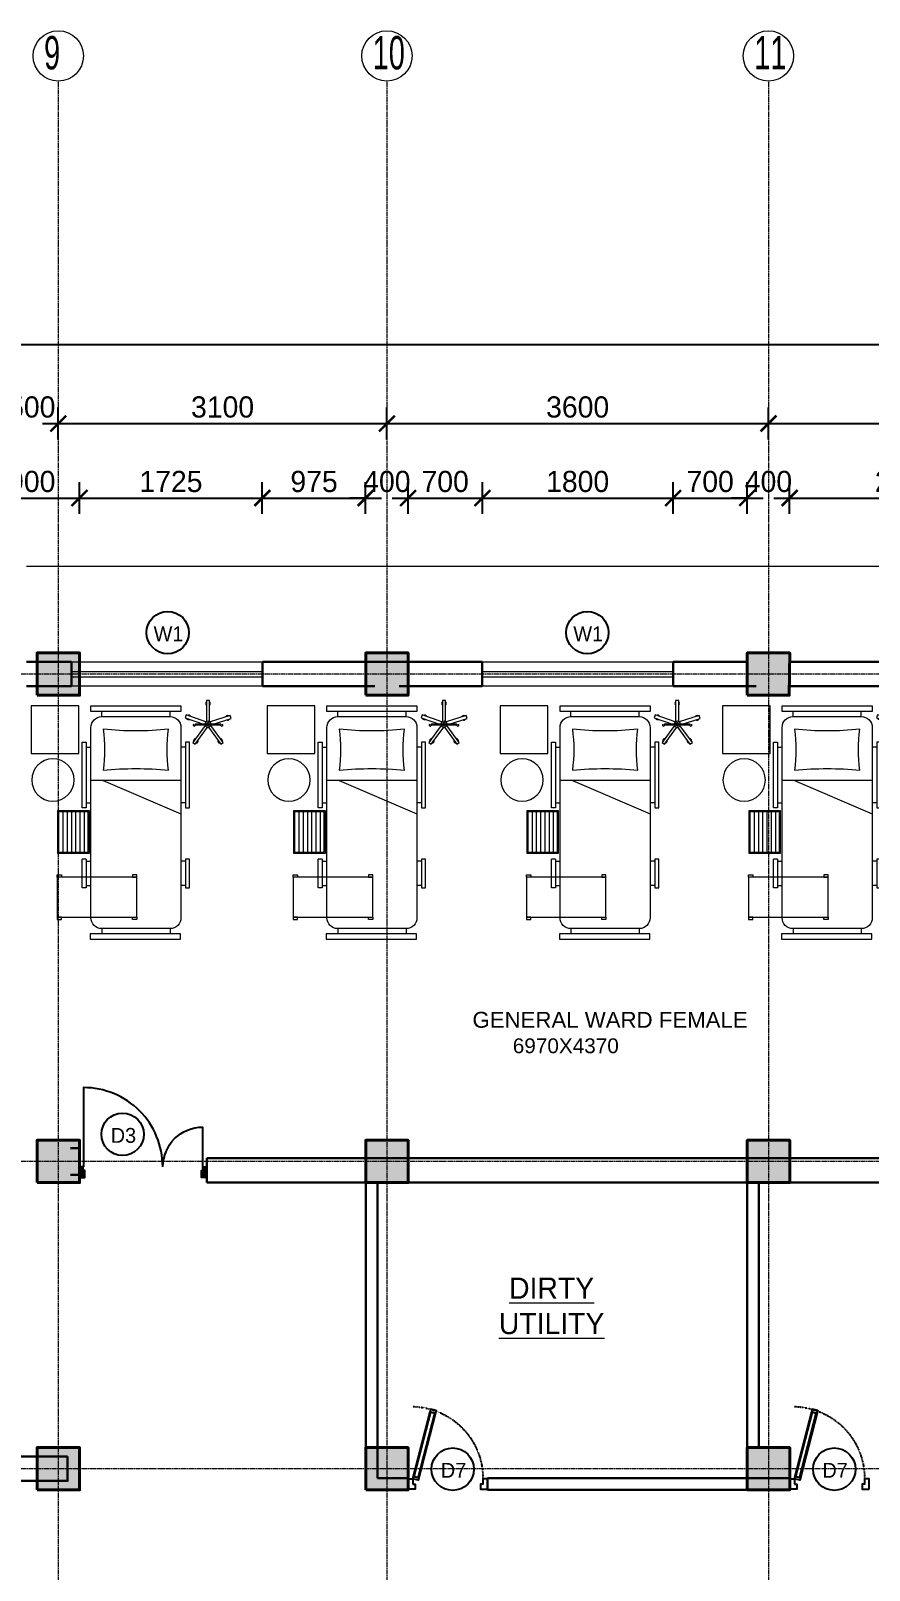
# Model space of a CAD drawing. Header units: inches. Extents: x -3071 to 2014935, y -37057 to 549694.
# Drawn here: x 1472790 to 1480699, y 364569 to 379097 of the extents above; entities that cross this region are included whole.
import ezdxf
from ezdxf.enums import TextEntityAlignment as Align

# ---------------------------------------------------------------- set-up
doc = ezdxf.new("R2010")
doc.units = ezdxf.units.IN
doc.header["$MEASUREMENT"] = 0
for name, pattern in [('ACAD_ISO08W100', [36, 24, -3, 6, -3]), ('DASHED', [0.75, 0.5, -0.25]), ('TRAZOS1', [0.15, 0.1, -0.05])]:
    doc.linetypes.add(name, pattern=pattern)
for name, color, linetype, lineweight in [('001-Archi- Loose Furniture', 13, 'Continuous', 0), ('001-Archi-Opening Tags', 14, 'Continuous', 25), ('001-Archi-Text', 180, 'Continuous', 18), ('002-Archi- Opening', 90, 'Continuous', 25), ('A .4 col', 5, 'Continuous', 40), ('A 0.13 dw', 3, 'Continuous', 13), ('A 0.13 IND DIM', 240, 'Continuous', 13), ('cen', 50, 'ACAD_ISO08W100', 5), ('dotted line', 1, 'DASHED', 9), ('Grid Tag', 6, 'Continuous', 20), ('p1 walls stone outline', 4, 'Continuous', 30), ('text', 7, 'Continuous', 25), ('v1 windows', 152, 'Continuous', 20)]:
    doc.layers.add(name, color=color, linetype=linetype, lineweight=lineweight)
doc.styles.add('AERIAL', font='arial.ttf', dxfattribs={"height": 10})
doc.styles.add('Archi 100', font='GOTHIC.TTF', dxfattribs={"height": 200})
doc.styles.add('CG', font='GOTHIC.TTF', dxfattribs={"height": 40})
doc.styles.get("Standard").update_dxf_attribs({"font": 'GOTHIC.TTF'})
doc.dimstyles.new('Archi 100', dxfattribs={"dimtxt": 200, "dimasz": 150, "dimexe": 150, "dimexo": 300, "dimgap": 50, "dimtad": 1, "dimdec": 0, "dimrnd": 5, "dimzin": 0, "dimdsep": 46, "dimtxsty": 'Archi 100', "dimblk": 'ARCHTICK', "dimcen": 0.09, "dimdle": 150, "dimclrd": 256, "dimclre": 256, "dimclrt": 256, "dimadec": 0, "dimazin": 0, "dimtfac": 1, "dimtdec": 0, "dimtix": 1, "dimtofl": 0, "dimtmove": 0, "dimatfit": 3, "dimfxl": 150, "dimfxlon": 1, "dimtolj": 1, "dimtzin": 0, "dimlwd": -1, "dimlwe": -1, "dimarcsym": 0})

# ---------------------------------------------------------------- blocks, each defined once
blk = doc.blocks.new('W2')
at = {"layer": 'A 0.13 dw'}
for points in [[(143910, 195589), (143910, 195359), (142110, 195359), (142110, 195589)], [(142110, 195446), (143910, 195446), (143910, 195496), (142110, 195496)]]:
    blk.add_lwpolyline(points, close=True, dxfattribs=at)
blk = doc.blocks.new('window tag')
blk.add_circle((0, 0), 200)
at = {"style": 'Archi 100', "flags": 1}
for tag, p in [('WIDTH', (15, 174.5)), ('HEIGHT', (-4.5, -348.5))]:
    blk.add_attdef(tag, p, '', height=200, dxfattribs=at)
at = {"style": 'Archi 100'}
blk.add_attdef('SYMBOL', text='', height=200, dxfattribs=at).set_placement((8, -10.5), align=Align.MIDDLE_CENTER)
blk = doc.blocks.new('MA-47')
for p, q in [((-0.1, 0.01), (-0.1, 0.39)), ((-0.06, 0.01), (-0.06, 0.39)), ((-0.02, 0.01), (-0.02, 0.39)), ((0.02, 0.01), (0.02, 0.39)), ((0.06, 0.01), (0.06, 0.39)), ((0.1, 0.01), (0.1, 0.39))]:
    blk.add_line(p, q)
for points in [[(0.15, 0.4), (0.15, 0), (-0.15, 0), (-0.15, 0.4)], [(0.14, 0.39), (0.14, 0.01), (-0.14, 0.01), (-0.14, 0.39)]]:
    blk.add_lwpolyline(points, close=True)
blk = doc.blocks.new('bed for ward')
for p, q in [((425, 0), (-425, 0)), ((425, -52), (425, 0)), ((-425, 0), (-425, -52)), ((-425, -52), (425, -52)), ((-322, -102), (-322, -52)), ((322, -102), (-322, -102)), ((322, -102), (322, -52)), ((-425, -205), (-425, -1999)), ((425, -1999), (425, -205)), ((-507, -963), (-507, -343)), ((-507, -343), (-469, -343)), ((-469, -343), (-469, -963)), ((-469, -389), (-425, -389)), ((469, -389), (425, -389)), ((469, -343), (469, -963)), ((507, -343), (469, -343)), ((507, -963), (507, -343)), ((309, -705), (-425, -1019)), ((-425, -705), (425, -705)), ((-469, -963), (-507, -963)), ((-469, -917), (-425, -917)), ((469, -917), (425, -917)), ((469, -963), (507, -963)), ((-507, -1717), (-507, -1446)), ((-507, -1446), (-469, -1446)), ((-469, -1446), (-469, -1717)), ((469, -1446), (507, -1446)), ((469, -1446), (469, -1717)), ((507, -1717), (507, -1446)), ((-469, -1466), (-425, -1466)), ((469, -1466), (425, -1466)), ((-469, -1717), (-507, -1717)), ((-469, -1697), (-425, -1697)), ((469, -1697), (425, -1697)), ((469, -1717), (507, -1717)), ((-421, -2153), (430, -2153)), ((-421, -2203), (-421, -2153)), ((-322, -2102), (-322, -2153)), ((-322, -2102), (322, -2102)), ((322, -2102), (322, -2153)), ((430, -2153), (430, -2203)), ((430, -2203), (-421, -2203))]:
    blk.add_line(p, q)
for centre, radius, start, end in [((-322, -205), 103, 90, 180), ((322, -205), 103, 0, 90), ((-1661, -414), 1366, 351.8497, 8.1503), ((0, 2685), 2922, 263.9324, 276.0676), ((1661, -414), 1366, 171.8497, 188.1503), ((0, -3514), 2922, 83.9324, 96.0676), ((-322, -1999), 103, 180, 270), ((322, -1999), 103, 270, 0)]:
    blk.add_arc(centre, radius, start, end)
blk = doc.blocks.new('A$C61D660A5')
for p, q in [((0, 190), (0, 210)), ((0, 210), (40, 210)), ((0, -190), (0, 190)), ((0, 190), (749.5, 190)), ((40, 190), (0, 190)), ((40, 210), (40, 190)), ((749.5, 210), (709.5, 210)), ((709.5, 210), (709.5, 190)), ((709.5, 190), (749.5, 190)), ((749.5, 190), (749.5, 210)), ((749.5, 190), (749.5, -190)), ((749.5, -190), (0, -190)), ((0, -190), (0, -210)), ((40, -190), (0, -190)), ((0, -210), (40, -210)), ((40, -210), (40, -190)), ((709.5, -210), (709.5, -190)), ((709.5, -190), (749.5, -190)), ((749.5, -210), (709.5, -210)), ((749.5, -190), (749.5, -210))]:
    blk.add_line(p, q)
blk = doc.blocks.new('A$C4ED6536C')
blk.add_line((0.117, 0), (-0.189, 0))
for points in [[(-0.018, 0.031), (-0.018, 0.279), (-0.054, 0.279), (-0.054, 0.031)], [(-0.06, 0.027), (-0.294, 0.109), (-0.306, 0.075), (-0.091, 0)], [(0.023, 0), (0.236, 0.068), (0.225, 0.102), (-0.012, 0.027)], [(-0.069, -0.015), (-0.215, -0.215), (-0.186, -0.236), (-0.04, -0.036)], [(-0.032, -0.036), (0.114, -0.236), (0.143, -0.215), (-0.003, -0.015)]]:
    blk.add_lwpolyline(points)
blk.add_lwpolyline([(-0.207, 0, 2.414214), (-0.189, 0), (-0.189, -0.009), (0.117, -0.009), (0.117, 0, 2.414214), (0.135, 0)], format="xyb")
for centre, radius, start, end in [((-0.036, 0.243), 0.027, 131.7788, 228.1582), ((-0.036, 0.243), 0.027, 311.7788, 48.1582), ((-0.266, 0.08), 0.027, 202.5611, 298.9405), ((-0.266, 0.08), 0.027, 22.5611, 118.9405), ((-0.036, 0), 0.036, 360, 180), ((-0.036, 0), 0.018, 0, 180), ((0.196, 0.074), 0.027, 59.502, 155.8814), ((0.196, 0.074), 0.027, 239.502, 335.8814), ((-0.179, -0.197), 0.027, 95.7559, 192.1352), ((-0.036, 0), 0.036, 194.4775, 345.5225), ((-0.036, 0), 0.018, 210, 330), ((0.107, -0.197), 0.027, 347.937, 84.3164), ((-0.179, -0.197), 0.027, 275.7559, 12.1352), ((0.107, -0.197), 0.027, 167.937, 264.3164)]:
    blk.add_arc(centre, radius, start, end)
blk = doc.blocks.new('General ward bed')
blk.add_lwpolyline([(989, -450), (539, -450), (539, 0), (989, 0)], close=True)
blk.add_circle((783, -700), 200)
at = {"xscale": -800, "yscale": 800, "zscale": 800}
blk.add_blockref('A$C4ED6536C', (-709, -173), dxfattribs=at)
for name, p in [('bed for ward', (0, 0)), ('A$C61D660A5', (-8, -1806))]:
    blk.add_blockref(name, p)
at = {"xscale": 1000, "yscale": 1000, "zscale": 1000, "rotation": 180}
blk.add_blockref('MA-47', (589, -990), dxfattribs=at)
blk = doc.blocks.new('*U652')
at = {"ltscale": 100}
for points in [[(5, 50), (5, -50), (55, -50), (55, 15), (40, 15), (40, 50)], [(1195, 50), (1195, -50), (1145, -50), (1145, 15), (1160, 15), (1160, 50)]]:
    blk.add_hatch(color=256, dxfattribs=at).paths.add_polyline_path(points)
for points in [[(783, 50, 0.414214), (43, 790), (43, 50)], [(786, 50, -0.414214), (1157, 421), (1157, 50)]]:
    blk.add_lwpolyline(points, format="xyb", dxfattribs=at)
for points in [[(5, 50), (5, -50), (55, -50), (55, 15), (40, 15), (40, 50)], [(1195, 50), (1195, -50), (1145, -50), (1145, 15), (1160, 15), (1160, 50)]]:
    blk.add_lwpolyline(points, close=True)
blk = doc.blocks.new('ed 17')
for p, q in [((95, -116), (44, -130)), ((44, -130), (208, -761)), ((50, -152), (101, -138)), ((94, -140), (58, -150)), ((94, -140), (251, -750)), ((101, -138), (95, -116)), ((259, -748), (101, -138)), ((101, -138), (259, -748)), ((58, -150), (215, -759)), ((215, -759), (208, -761)), ((208, -761), (215, -788)), ((251, -750), (215, -759)), ((266, -774), (215, -788)), ((251, -750), (259, -748)), ((259, -748), (266, -774))]:
    blk.add_line(p, q)
for points in [[(44, -80), (67, -80), (67, -30), (0, -30), (0, -130), (44, -130), (208, -761), (215, -788), (266, -774), (259, -748), (101, -138), (101, -138), (95, -116), (44, -130)], [(58, -150), (215, -759), (251, -750), (94, -140)]]:
    blk.add_lwpolyline(points, close=True)
at = {"elevation": 0}
blk.add_lwpolyline([(750, -30), (750, -130), (706, -130), (706, -80), (683, -80), (683, -30)], close=True, dxfattribs=at)
at = {"linetype": 'TRAZOS1'}
blk.add_arc((28, -133), 678, 271.3504, 0.2643, dxfattribs=at)
blk = doc.blocks.new('grid')
at = {"layer": 'Grid Tag', "linetype": 'Continuous', "ltscale": 30}
blk.add_circle((51, 48), 264, dxfattribs=at)
blk.add_attdef('GRID', (-143, -93), '', height=200)
blk = doc.blocks.new('_ArchTick')
at = {"color": 0, "linetype": 'ByBlock', "const_width": 0.15}
blk.add_lwpolyline([(-0.5, -0.5), (0.5, 0.5)], dxfattribs=at)
blk = doc.blocks.new('*D1807')
at = {"transparency": 16777216}
for p, q in [((1472349, 374538), (1472349, 374838)), ((1473249, 374538), (1473249, 374838)), ((1472199, 374688), (1473399, 374688))]:
    blk.add_line(p, q, dxfattribs=at)
at = {"layer": 'Defpoints', "color": 0, "transparency": 16777216}
for p in [(1473249, 374688), (1472349, 373227), (1473249, 373227)]:
    blk.add_point(p, dxfattribs=at)
at = {"transparency": 16777216, "xscale": 150, "yscale": 150, "zscale": 150, "rotation": 180}
blk.add_blockref('_ArchTick', (1472349, 374688), dxfattribs=at)
at = {"transparency": 16777216, "xscale": 150, "yscale": 150, "zscale": 150}
blk.add_blockref('_ArchTick', (1473249, 374688), dxfattribs=at)
at = {"transparency": 16777216, "insert": (1472799, 374843), "char_height": 200, "attachment_point": 5, "style": 'Archi 100'}
blk.add_mtext('\\A1;900', dxfattribs=at)
blk = doc.blocks.new('*D1808')
at = {"transparency": 16777216}
for p, q in [((1473249, 374538), (1473249, 374838)), ((1474974, 374538), (1474974, 374838)), ((1473099, 374688), (1475124, 374688))]:
    blk.add_line(p, q, dxfattribs=at)
at = {"layer": 'Defpoints', "color": 0, "transparency": 16777216}
for p in [(1474974, 374688), (1473249, 373227), (1474974, 373142)]:
    blk.add_point(p, dxfattribs=at)
at = {"transparency": 16777216, "xscale": 150, "yscale": 150, "zscale": 150, "rotation": 180}
blk.add_blockref('_ArchTick', (1473249, 374688), dxfattribs=at)
at = {"transparency": 16777216, "xscale": 150, "yscale": 150, "zscale": 150}
blk.add_blockref('_ArchTick', (1474974, 374688), dxfattribs=at)
at = {"transparency": 16777216, "insert": (1474112, 374843), "char_height": 200, "attachment_point": 5, "style": 'Archi 100'}
blk.add_mtext('\\A1;1725', dxfattribs=at)
blk = doc.blocks.new('*D1809')
at = {"transparency": 16777216}
for p, q in [((1474974, 374538), (1474974, 374838)), ((1475949, 374538), (1475949, 374838)), ((1474824, 374688), (1476099, 374688))]:
    blk.add_line(p, q, dxfattribs=at)
at = {"layer": 'Defpoints', "color": 0, "transparency": 16777216}
for p in [(1475949, 374688), (1474974, 373142), (1475949, 373227)]:
    blk.add_point(p, dxfattribs=at)
at = {"transparency": 16777216, "xscale": 150, "yscale": 150, "zscale": 150, "rotation": 180}
blk.add_blockref('_ArchTick', (1474974, 374688), dxfattribs=at)
at = {"transparency": 16777216, "xscale": 150, "yscale": 150, "zscale": 150}
blk.add_blockref('_ArchTick', (1475949, 374688), dxfattribs=at)
at = {"transparency": 16777216, "insert": (1475462, 374843), "char_height": 200, "attachment_point": 5, "style": 'Archi 100'}
blk.add_mtext('\\A1;975', dxfattribs=at)
blk = doc.blocks.new('*D1810')
at = {"transparency": 16777216}
for p, q in [((1475949, 374538), (1475949, 374838)), ((1476349, 374538), (1476349, 374838)), ((1475949, 374688), (1475799, 374688)), ((1476349, 374688), (1476499, 374688))]:
    blk.add_line(p, q, dxfattribs=at)
at = {"layer": 'Defpoints', "color": 0, "transparency": 16777216}
for p in [(1476349, 374688), (1475949, 373227), (1476349, 373227)]:
    blk.add_point(p, dxfattribs=at)
at = {"transparency": 16777216, "xscale": 150, "yscale": 150, "zscale": 150}
blk.add_blockref('_ArchTick', (1475949, 374688), dxfattribs=at)
at = {"transparency": 16777216, "xscale": 150, "yscale": 150, "zscale": 150, "rotation": 180}
blk.add_blockref('_ArchTick', (1476349, 374688), dxfattribs=at)
at = {"transparency": 16777216, "insert": (1476149, 374843), "char_height": 200, "attachment_point": 5, "style": 'Archi 100'}
blk.add_mtext('\\A1;400', dxfattribs=at)
blk = doc.blocks.new('*D1811')
at = {"transparency": 16777216}
for p, q in [((1476349, 374538), (1476349, 374838)), ((1477050, 374538), (1477050, 374838)), ((1476199, 374688), (1477200, 374688))]:
    blk.add_line(p, q, dxfattribs=at)
at = {"layer": 'Defpoints', "color": 0, "transparency": 16777216}
for p in [(1477050, 374688), (1476349, 373227), (1477050, 373142)]:
    blk.add_point(p, dxfattribs=at)
at = {"transparency": 16777216, "xscale": 150, "yscale": 150, "zscale": 150, "rotation": 180}
blk.add_blockref('_ArchTick', (1476349, 374688), dxfattribs=at)
at = {"transparency": 16777216, "xscale": 150, "yscale": 150, "zscale": 150}
blk.add_blockref('_ArchTick', (1477050, 374688), dxfattribs=at)
at = {"transparency": 16777216, "insert": (1476699, 374843), "char_height": 200, "attachment_point": 5, "style": 'Archi 100'}
blk.add_mtext('\\A1;700', dxfattribs=at)
blk = doc.blocks.new('*D1812')
at = {"transparency": 16777216}
for p, q in [((1477050, 374538), (1477050, 374838)), ((1478849, 374538), (1478849, 374838)), ((1476900, 374688), (1478999, 374688))]:
    blk.add_line(p, q, dxfattribs=at)
at = {"layer": 'Defpoints', "color": 0, "transparency": 16777216}
for p in [(1478849, 374688), (1477050, 373142), (1478849, 373142)]:
    blk.add_point(p, dxfattribs=at)
at = {"transparency": 16777216, "xscale": 150, "yscale": 150, "zscale": 150, "rotation": 180}
blk.add_blockref('_ArchTick', (1477050, 374688), dxfattribs=at)
at = {"transparency": 16777216, "xscale": 150, "yscale": 150, "zscale": 150}
blk.add_blockref('_ArchTick', (1478849, 374688), dxfattribs=at)
at = {"transparency": 16777216, "insert": (1477949, 374843), "char_height": 200, "attachment_point": 5, "style": 'Archi 100'}
blk.add_mtext('\\A1;1800', dxfattribs=at)
blk = doc.blocks.new('*D1813')
at = {"transparency": 16777216}
for p, q in [((1478849, 374538), (1478849, 374838)), ((1479549, 374538), (1479549, 374838)), ((1478699, 374688), (1479699, 374688))]:
    blk.add_line(p, q, dxfattribs=at)
at = {"layer": 'Defpoints', "color": 0, "transparency": 16777216}
for p in [(1479549, 374688), (1478849, 373142), (1479549, 373227)]:
    blk.add_point(p, dxfattribs=at)
at = {"transparency": 16777216, "xscale": 150, "yscale": 150, "zscale": 150, "rotation": 180}
blk.add_blockref('_ArchTick', (1478849, 374688), dxfattribs=at)
at = {"transparency": 16777216, "xscale": 150, "yscale": 150, "zscale": 150}
blk.add_blockref('_ArchTick', (1479549, 374688), dxfattribs=at)
at = {"transparency": 16777216, "insert": (1479199, 374843), "char_height": 200, "attachment_point": 5, "style": 'Archi 100'}
blk.add_mtext('\\A1;700', dxfattribs=at)
blk = doc.blocks.new('*D1814')
at = {"transparency": 16777216}
for p, q in [((1479549, 374538), (1479549, 374838)), ((1479949, 374538), (1479949, 374838)), ((1479549, 374688), (1479399, 374688)), ((1479949, 374688), (1480099, 374688))]:
    blk.add_line(p, q, dxfattribs=at)
at = {"layer": 'Defpoints', "color": 0, "transparency": 16777216}
for p in [(1479949, 374688), (1479549, 373227), (1479949, 373227)]:
    blk.add_point(p, dxfattribs=at)
at = {"transparency": 16777216, "xscale": 150, "yscale": 150, "zscale": 150}
blk.add_blockref('_ArchTick', (1479549, 374688), dxfattribs=at)
at = {"transparency": 16777216, "xscale": 150, "yscale": 150, "zscale": 150, "rotation": 180}
blk.add_blockref('_ArchTick', (1479949, 374688), dxfattribs=at)
at = {"transparency": 16777216, "insert": (1479749, 374843), "char_height": 200, "attachment_point": 5, "style": 'Archi 100'}
blk.add_mtext('\\A1;400', dxfattribs=at)
blk = doc.blocks.new('*D1815')
at = {"transparency": 16777216}
for p, q in [((1479949, 374538), (1479949, 374838)), ((1482150, 374538), (1482150, 374838)), ((1479799, 374688), (1482300, 374688))]:
    blk.add_line(p, q, dxfattribs=at)
at = {"layer": 'Defpoints', "color": 0, "transparency": 16777216}
for p in [(1482150, 374688), (1479949, 373227), (1482150, 373142)]:
    blk.add_point(p, dxfattribs=at)
at = {"transparency": 16777216, "xscale": 150, "yscale": 150, "zscale": 150, "rotation": 180}
blk.add_blockref('_ArchTick', (1479949, 374688), dxfattribs=at)
at = {"transparency": 16777216, "xscale": 150, "yscale": 150, "zscale": 150}
blk.add_blockref('_ArchTick', (1482150, 374688), dxfattribs=at)
at = {"transparency": 16777216, "insert": (1481050, 374843), "char_height": 200, "attachment_point": 5, "style": 'Archi 100'}
blk.add_mtext('\\A1;2200', dxfattribs=at)
blk = doc.blocks.new('*D1827')
at = {"transparency": 16777216}
for p, q in [((1472549, 375241), (1472549, 375541)), ((1473049, 375241), (1473049, 375541)), ((1472549, 375391), (1472399, 375391)), ((1473049, 375391), (1473199, 375391))]:
    blk.add_line(p, q, dxfattribs=at)
at = {"layer": 'Defpoints', "color": 0, "transparency": 16777216}
for p in [(1473049, 375391), (1472549, 373027), (1473049, 373027)]:
    blk.add_point(p, dxfattribs=at)
at = {"transparency": 16777216, "xscale": 150, "yscale": 150, "zscale": 150}
blk.add_blockref('_ArchTick', (1472549, 375391), dxfattribs=at)
at = {"transparency": 16777216, "xscale": 150, "yscale": 150, "zscale": 150, "rotation": 180}
blk.add_blockref('_ArchTick', (1473049, 375391), dxfattribs=at)
at = {"transparency": 16777216, "insert": (1472799, 375546), "char_height": 200, "attachment_point": 5, "style": 'Archi 100'}
blk.add_mtext('\\A1;500', dxfattribs=at)
blk = doc.blocks.new('*D1828')
at = {"transparency": 16777216}
for p, q in [((1473049, 375241), (1473049, 375541)), ((1476149, 375241), (1476149, 375541)), ((1472899, 375391), (1476299, 375391))]:
    blk.add_line(p, q, dxfattribs=at)
at = {"layer": 'Defpoints', "color": 0, "transparency": 16777216}
for p in [(1476149, 375391), (1473049, 373027), (1476149, 373027)]:
    blk.add_point(p, dxfattribs=at)
at = {"transparency": 16777216, "xscale": 150, "yscale": 150, "zscale": 150, "rotation": 180}
blk.add_blockref('_ArchTick', (1473049, 375391), dxfattribs=at)
at = {"transparency": 16777216, "xscale": 150, "yscale": 150, "zscale": 150}
blk.add_blockref('_ArchTick', (1476149, 375391), dxfattribs=at)
at = {"transparency": 16777216, "insert": (1474599, 375546), "char_height": 200, "attachment_point": 5, "style": 'Archi 100'}
blk.add_mtext('\\A1;3100', dxfattribs=at)
blk = doc.blocks.new('*D1829')
at = {"transparency": 16777216}
for p, q in [((1476149, 375241), (1476149, 375541)), ((1479749, 375241), (1479749, 375541)), ((1475999, 375391), (1479899, 375391))]:
    blk.add_line(p, q, dxfattribs=at)
at = {"layer": 'Defpoints', "color": 0, "transparency": 16777216}
for p in [(1479749, 375391), (1476149, 373027), (1479749, 373027)]:
    blk.add_point(p, dxfattribs=at)
at = {"transparency": 16777216, "xscale": 150, "yscale": 150, "zscale": 150, "rotation": 180}
blk.add_blockref('_ArchTick', (1476149, 375391), dxfattribs=at)
at = {"transparency": 16777216, "xscale": 150, "yscale": 150, "zscale": 150}
blk.add_blockref('_ArchTick', (1479749, 375391), dxfattribs=at)
at = {"transparency": 16777216, "insert": (1477949, 375546), "char_height": 200, "attachment_point": 5, "style": 'Archi 100'}
blk.add_mtext('\\A1;3600', dxfattribs=at)
blk = doc.blocks.new('*D1830')
at = {"transparency": 16777216}
for p, q in [((1479749, 375241), (1479749, 375541)), ((1483349, 375241), (1483349, 375541)), ((1479599, 375391), (1483499, 375391))]:
    blk.add_line(p, q, dxfattribs=at)
at = {"layer": 'Defpoints', "color": 0, "transparency": 16777216}
for p in [(1483349, 375391), (1479749, 373027), (1483349, 373027)]:
    blk.add_point(p, dxfattribs=at)
at = {"transparency": 16777216, "xscale": 150, "yscale": 150, "zscale": 150, "rotation": 180}
blk.add_blockref('_ArchTick', (1479749, 375391), dxfattribs=at)
at = {"transparency": 16777216, "xscale": 150, "yscale": 150, "zscale": 150}
blk.add_blockref('_ArchTick', (1483349, 375391), dxfattribs=at)
at = {"transparency": 16777216, "insert": (1481549, 375546), "char_height": 200, "attachment_point": 5, "style": 'Archi 100'}
blk.add_mtext('\\A1;3600', dxfattribs=at)
blk = doc.blocks.new('*D1832')
at = {"transparency": 16777216}
for p, q in [((1448099, 375986), (1448099, 376286)), ((1487149, 375986), (1487149, 376286)), ((1447949, 376136), (1487299, 376136))]:
    blk.add_line(p, q, dxfattribs=at)
at = {"layer": 'Defpoints', "color": 0, "transparency": 16777216}
for p in [(1487149, 376136), (1448099, 373227), (1487149, 373227)]:
    blk.add_point(p, dxfattribs=at)
at = {"transparency": 16777216, "xscale": 150, "yscale": 150, "zscale": 150, "rotation": 180}
blk.add_blockref('_ArchTick', (1448099, 376136), dxfattribs=at)
at = {"transparency": 16777216, "xscale": 150, "yscale": 150, "zscale": 150}
blk.add_blockref('_ArchTick', (1487149, 376136), dxfattribs=at)
at = {"transparency": 16777216, "insert": (1467624, 376291), "char_height": 200, "attachment_point": 5, "style": 'Archi 100'}
blk.add_mtext('\\A1;39050', dxfattribs=at)

msp = doc.modelspace()

# ---------------------------------------------------------------- hatches: boundary and pattern name
at = {"layer": 'A .4 col', "linetype": 'Continuous'}
h = msp.add_hatch(color=256, dxfattribs=at)
h.dxf.hatch_style = 1
h.paths.add_polyline_path([(1472849.45, 372826.69), (1473249.45, 372826.69), (1473249.45, 373226.69), (1472849.45, 373226.69)])
h = msp.add_hatch(color=256, dxfattribs=at)
h.dxf.hatch_style = 1
h.paths.add_polyline_path([(1475949.45, 372826.69), (1476349.45, 372826.69), (1476349.45, 373226.69), (1475949.45, 373226.69)])
h = msp.add_hatch(color=256, dxfattribs=at)
h.dxf.hatch_style = 1
h.paths.add_polyline_path([(1479549.45, 372826.69), (1479949.45, 372826.69), (1479949.45, 373226.69), (1479549.45, 373226.69)])
h = msp.add_hatch(color=256, dxfattribs=at)
h.dxf.hatch_style = 1
h.paths.add_polyline_path([(1472849.45, 368226.69), (1473249.45, 368226.69), (1473249.45, 368626.69), (1472849.45, 368626.69)])
h = msp.add_hatch(color=256, dxfattribs=at)
h.dxf.hatch_style = 1
h.paths.add_polyline_path([(1475949.45, 368226.69), (1476349.45, 368226.69), (1476349.45, 368626.69), (1475949.45, 368626.69)])
h = msp.add_hatch(color=256, dxfattribs=at)
h.dxf.hatch_style = 1
h.paths.add_polyline_path([(1479549.45, 368226.69), (1479949.45, 368226.69), (1479949.45, 368626.69), (1479549.45, 368626.69)])
h = msp.add_hatch(color=256, dxfattribs=at)
h.dxf.hatch_style = 1
h.paths.add_polyline_path([(1472849.45, 365326.69), (1473249.45, 365326.69), (1473249.45, 365726.69), (1472849.45, 365726.69)])
h = msp.add_hatch(color=256, dxfattribs=at)
h.dxf.hatch_style = 1
h.paths.add_polyline_path([(1475949.45, 365326.69), (1476349.45, 365326.69), (1476349.45, 365726.69), (1475949.45, 365726.69)])
h = msp.add_hatch(color=256, dxfattribs=at)
h.dxf.hatch_style = 1
h.paths.add_polyline_path([(1479549.45, 365326.69), (1479949.45, 365326.69), (1479949.45, 365726.69), (1479549.45, 365726.69)])

# ---------------------------------------------------------------- linework, layer by layer
for points in [[(1472849.45, 372826.69), (1473249.45, 372826.69), (1473249.45, 373226.69), (1472849.45, 373226.69)], [(1475949.45, 372826.69), (1476349.45, 372826.69), (1476349.45, 373226.69), (1475949.45, 373226.69)], [(1479549.45, 372826.69), (1479944.78, 372826.69), (1479949.45, 373226.69), (1479549.45, 373226.69)], [(1472849.45, 368226.69), (1473249.45, 368226.69), (1473249.45, 368626.69), (1472849.45, 368626.69)], [(1475949.45, 368226.69), (1476349.45, 368226.69), (1476349.45, 368626.69), (1475949.45, 368626.69)], [(1479549.45, 368226.69), (1479949.45, 368226.69), (1479949.45, 368626.69), (1479549.45, 368626.69)], [(1472849.45, 365326.69), (1473249.45, 365326.69), (1473249.45, 365726.69), (1472849.45, 365726.69)], [(1475949.45, 365326.69), (1476349.45, 365326.69), (1476349.45, 365726.69), (1475949.45, 365726.69)], [(1479549.45, 365326.69), (1479949.45, 365326.69), (1479949.45, 365726.69), (1479549.45, 365726.69)]]:
    msp.add_lwpolyline(points, close=True, dxfattribs=at)
at = {"layer": 'cen', "ltscale": 2}
for p, q in [((1473049.45, 378616.21), (1473049.45, 351672.05)), ((1476149.45, 378616.21), (1476149.45, 351672.05)), ((1479749.45, 378616.21), (1479749.45, 351672.05)), ((1491464.45, 373026.69), (1443784.45, 373026.69)), ((1491464.45, 368426.69), (1443784.45, 368426.69)), ((1491464.45, 365526.69), (1443784.45, 365526.69))]:
    msp.add_line(p, q, dxfattribs=at)
at = {"layer": 'dotted line', "linetype": 'Continuous', "ltscale": 1000}
msp.add_line((1487964.45, 374042.47), (1472749.45, 374042.47), dxfattribs=at)
at = {"layer": 'p1 walls stone outline'}
for p, q in [((1473174.43, 373141.69), (1472749.45, 373141.69)), ((1473174.43, 373141.69), (1473174.43, 372911.69)), ((1477049.51, 373141.69), (1474974.31, 373141.69)), ((1474974.31, 373141.69), (1474974.31, 372911.69)), ((1477049.51, 373141.69), (1477049.51, 372911.69)), ((1479549.45, 373141.69), (1478849.39, 373141.69)), ((1478849.39, 373141.69), (1478849.39, 372911.69)), ((1482149.57, 373141.69), (1479945.77, 373141.69)), ((1473174.43, 372911.69), (1472749.45, 372911.69)), ((1476034.45, 372911.69), (1474974.31, 372911.69)), ((1477049.51, 372911.69), (1476264.45, 372911.69)), ((1479634.45, 372911.69), (1478849.39, 372911.69)), ((1479945.77, 372911.69), (1480979.56, 372911.69)), ((1473249.45, 368551.69), (1473164.45, 368551.69)), ((1474449.45, 368456.69), (1484872.68, 368456.69)), ((1474449.45, 368456.69), (1474449.45, 368226.69)), ((1473249.45, 368301.69), (1473164.45, 368301.69)), ((1474449.45, 368226.69), (1485999.45, 368226.69)), ((1475949.45, 368226.69), (1475949.45, 365326.69)), ((1476059.45, 368226.69), (1476059.45, 365436.69)), ((1479549.45, 368226.69), (1479549.45, 365726.69)), ((1479659.45, 368226.69), (1479659.45, 365726.69)), ((1473136.08, 365641.69), (1472549.45, 365641.69)), ((1473136.08, 365641.69), (1472809.45, 365641.69, 0)), ((1473136.08, 365406.76), (1473136.08, 365641.69)), ((1473136.08, 365411.69), (1472549.45, 365411.69)), ((1472809.45, 365411.69, 0), (1473136.08, 365411.69, 0)), ((1476059.45, 365436.69), (1476349.45, 365436.69)), ((1476349.45, 365436.69), (1476349.45, 365326.69)), ((1477099.45, 365436.69, 0), (1477099.45, 365326.69)), ((1477099.45, 365436.69), (1479949.45, 365436.69)), ((1479949.45, 365436.69), (1479949.45, 365326.69)), ((1475949.45, 365326.69), (1476349.45, 365326.69)), ((1477099.45, 365326.69), (1479949.45, 365326.69))]:
    msp.add_line(p, q, dxfattribs=at)

# ---------------------------------------------------------------- block references
ref = msp.add_blockref('grid', (1473003.22, 378817.07), dxfattribs=dict(xscale=0.8987445155798923, yscale=0.8987445155798923, zscale=0.8987445155798923))
ref.add_attrib('GRID', '9', (1472914.69, 378733.28), dxfattribs={"height": 314.56, "width": 0.65})
ref = msp.add_blockref('grid', (1476103.22, 378817.07), dxfattribs=dict(xscale=0.8987445155798923, yscale=0.8987445155798923, zscale=0.8987445155798923))
ref.add_attrib('GRID', '10', (1476014.69, 378733.28), dxfattribs={"height": 314.561, "width": 0.65})
ref = msp.add_blockref('grid', (1479703.22, 378817.07), dxfattribs=dict(xscale=0.8987445155798923, yscale=0.8987445155798923, zscale=0.8987445155798923))
ref.add_attrib('GRID', '11', (1479614.69, 378733.28), dxfattribs={"height": 314.561, "width": 0.65})
at = {"layer": '001-Archi- Loose Furniture', "xscale": -1}
for p in [(1473781.42, 372726.77), (1476007.9, 372726.77), (1478207.78, 372726.77), (1480303.04, 372726.77)]:
    msp.add_blockref('General ward bed', p, dxfattribs=at)
at = {"layer": '001-Archi-Opening Tags'}
ref = msp.add_blockref('window tag', (1474081.18, 373417.49), dxfattribs=at)
ref.add_attrib('SYMBOL', 'W1', dxfattribs={"layer": '0', "height": 140, "style": 'CG'}).set_placement((1474089.18, 373406.99), align=Align.MIDDLE_CENTER)
ref = msp.add_blockref('window tag', (1478040.61, 373417.49), dxfattribs=at)
ref.add_attrib('SYMBOL', 'W1', dxfattribs={"layer": '0', "height": 140, "style": 'CG'}).set_placement((1478048.61, 373406.99), align=Align.MIDDLE_CENTER)
ref = msp.add_blockref('window tag', (1473655.65, 368683.18), dxfattribs=at)
ref.add_attrib('SYMBOL', 'D3', dxfattribs={"layer": '0', "height": 140, "style": 'CG'}).set_placement((1473663.65, 368672.68), align=Align.MIDDLE_CENTER)
ref = msp.add_blockref('window tag', (1476770.04, 365522.65), dxfattribs=at)
ref.add_attrib('SYMBOL', 'D7', dxfattribs={"layer": '0', "height": 140, "style": 'CG'}).set_placement((1476778.04, 365512.15), align=Align.MIDDLE_CENTER)
ref = msp.add_blockref('window tag', (1480370.04, 365522.65), dxfattribs=at)
ref.add_attrib('SYMBOL', 'D7', dxfattribs={"layer": '0', "height": 140, "style": 'CG'}).set_placement((1480378.04, 365512.15), align=Align.MIDDLE_CENTER)
at = {"layer": '002-Archi- Opening', "xscale": 1.008402685110923, "yscale": 1.008402685110923, "zscale": 1.008402685110923}
msp.add_blockref('*U652', (1473244.41, 368327.23), dxfattribs=at)
at = {"layer": '002-Archi- Opening', "xscale": -1, "rotation": 180}
for p in [(1476349.45, 365302.59), (1479949.45, 365302.59)]:
    msp.add_blockref('ed 17', p, dxfattribs=at)
at = {"layer": 'A 0.13 IND DIM'}
msp.add_blockref('W2', (1331064.16, 177553.09), dxfattribs=at)
at = {"layer": 'v1 windows'}
msp.add_blockref('W2', (1334939.24, 177553.09), dxfattribs=at)

# ---------------------------------------------------------------- texts
at = {"layer": '001-Archi-Text', "insert": (1478191.34, 367331.06), "char_height": 200, "attachment_point": 3, "style": 'Archi 100'}
msp.add_mtext_dynamic_manual_height_columns('\\pxqc;{\\LDIRTY UTILITY}', width=976, gutter_width=1000, heights=[0], dxfattribs=at)
at = {"layer": 'text', "insert": (1476956.56, 369838.61), "char_height": 150, "width": 14192.8258, "attachment_point": 1, "style": 'AERIAL'}
msp.add_mtext('GENERAL WARD FEMALE\\P{\\H0.9333x;       6970X4370}', dxfattribs=at)

# ---------------------------------------------------------------- dimensions: what is measured, and where the dimension line sits
dim = msp.add_linear_dim(base=(1487149.45, 376136.26), p1=(1448099.45, 373226.69), p2=(1487149.45, 373226.69), dimstyle='Archi 100')
dim.commit()
dim.dimension.update_dxf_attribs({"geometry": '*D1832', "text_midpoint": (1467624.45, 376291.29)})
for base, p1, p2, picture, middle in [((1473049.45, 375390.72), (1472549.45, 373026.69), (1473049.45, 373026.69), '*D1827', (1472799.45, 375545.75)), ((1476149.45, 375390.72), (1473049.45, 373026.69), (1476149.45, 373026.69), '*D1828', (1474599.45, 375545.75)), ((1479749.45, 375390.72), (1476149.45, 373026.69), (1479749.45, 373026.69), '*D1829', (1477949.45, 375545.75)), ((1483349.45, 375390.72), (1479749.45, 373026.69), (1483349.45, 373026.69), '*D1830', (1481549.45, 375545.75)), ((1473249.45, 374687.93), (1472349.45, 373226.69), (1473249.45, 373226.69), '*D1807', (1472799.45, 374842.96)), ((1474974.31, 374687.93), (1473249.45, 373226.69), (1474974.31, 373141.69), '*D1808', (1474111.88, 374842.96)), ((1475949.45, 374687.93), (1474974.31, 373141.69), (1475949.45, 373226.69), '*D1809', (1475461.88, 374842.96)), ((1476349.45, 374687.93), (1475949.45, 373226.69), (1476349.45, 373226.69), '*D1810', (1476149.45, 374842.96)), ((1477049.51, 374687.93), (1476349.45, 373226.69), (1477049.51, 373141.69), '*D1811', (1476699.48, 374842.96)), ((1478849.39, 374687.93), (1477049.51, 373141.69), (1478849.39, 373141.69), '*D1812', (1477949.45, 374842.96)), ((1479549.45, 374687.93), (1478849.39, 373141.69), (1479549.45, 373226.69), '*D1813', (1479199.42, 374842.96)), ((1479949.45, 374687.93), (1479549.45, 373226.69), (1479949.45, 373226.69), '*D1814', (1479749.45, 374842.96)), ((1482149.57, 374687.93), (1479949.45, 373226.69), (1482149.57, 373141.69), '*D1815', (1481049.51, 374842.96))]:
    dim = msp.add_linear_dim(base=base, p1=p1, p2=p2, dimstyle='Archi 100', override={"dimtmove": 1})
    dim.commit()
    dim.dimension.update_dxf_attribs({"geometry": picture, "text_midpoint": middle})

doc.saveas('drawing.dxf')
